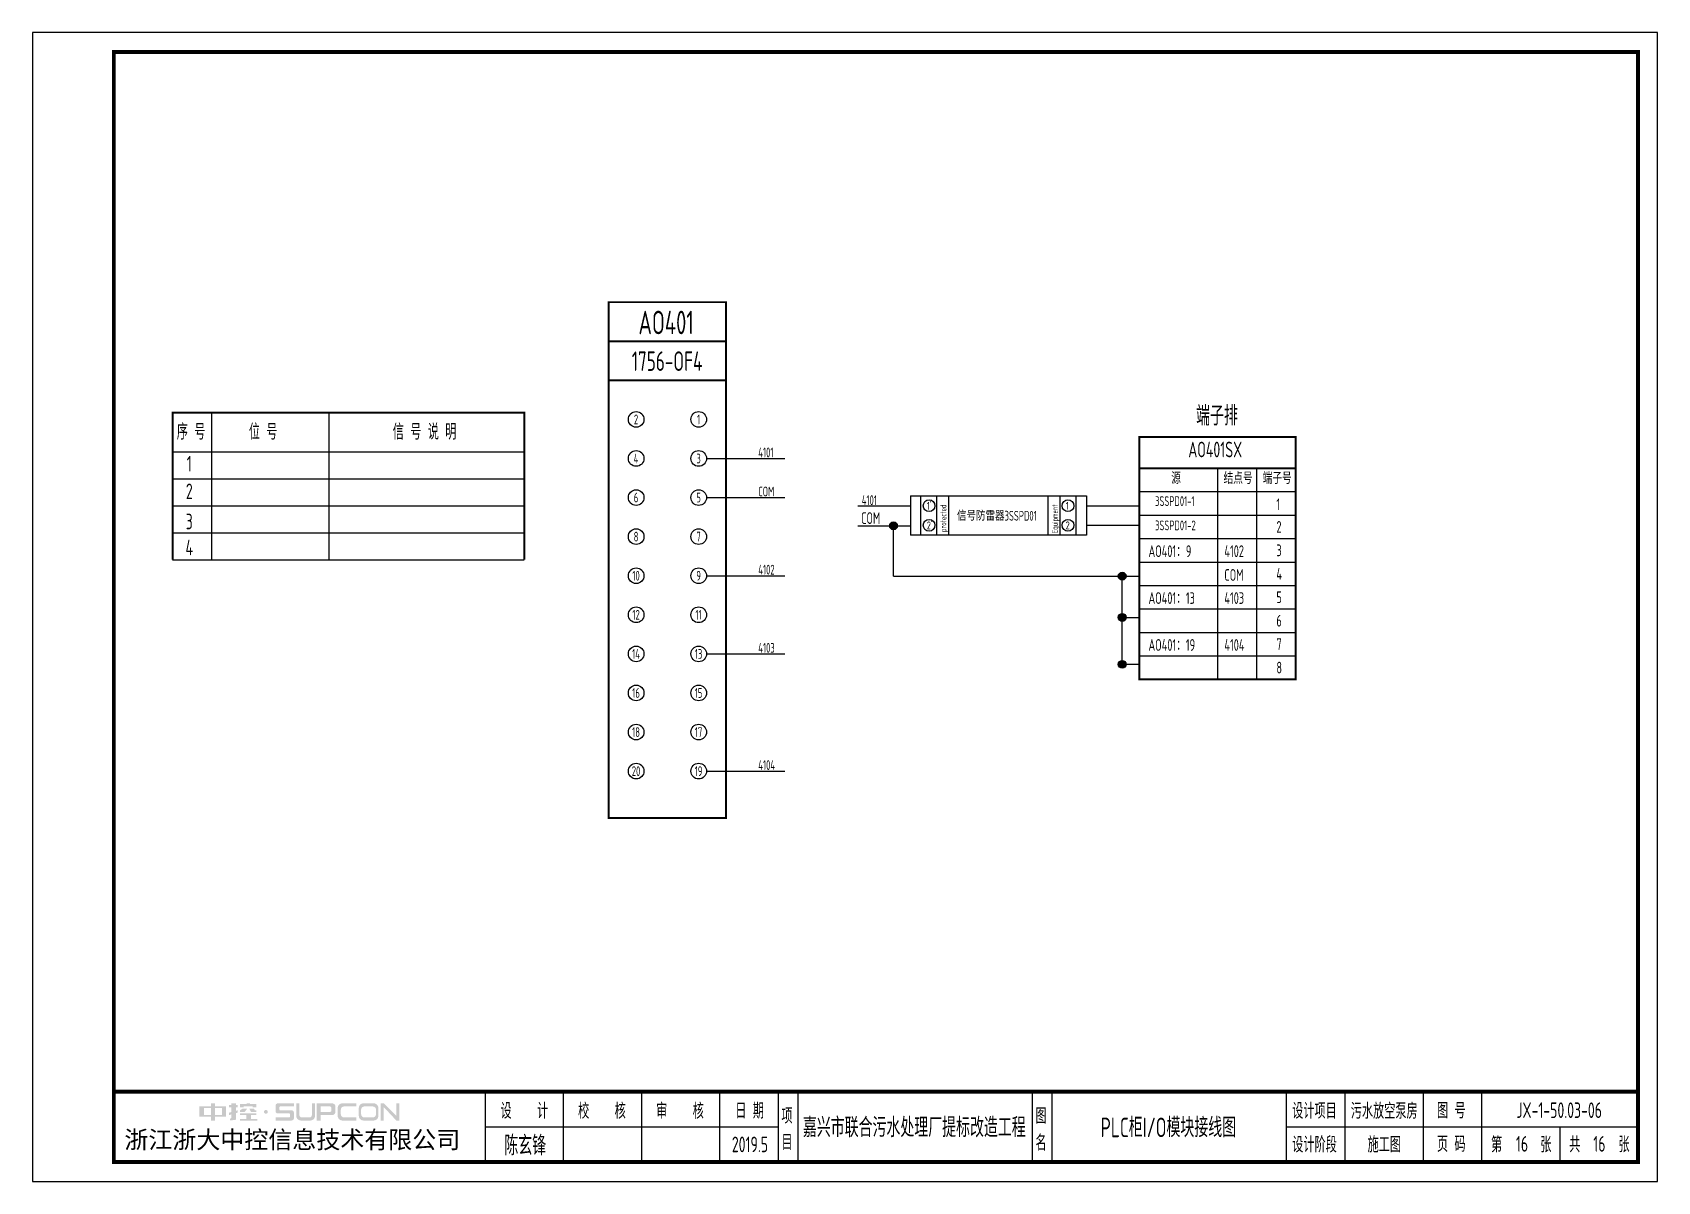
# Model space of a CAD drawing. Header units: millimetres. Extents: x 30557 to 235556, y -116603 to -73383.
# Drawn here: x 126431 to 130589, y -89821 to -86881 of the extents above; entities that cross this region are included whole.
import ezdxf
from ezdxf.enums import TextEntityAlignment as Align

# ---------------------------------------------------------------- set-up
doc = ezdxf.new("R2010")
doc.units = ezdxf.units.MM
doc.layers.add('1', color=3, linetype='Continuous')
doc.layers.add('符号层', color=3, linetype='Continuous')
doc.layers.add('_Drawing', color=7, linetype='Continuous', lineweight=25)
doc.styles.add('supcon', font='sceie.shx', dxfattribs={"width": 0.75, "height": 40, "bigfont": 'sceic.shx'})
doc.styles.add('Title', font='', dxfattribs={"height": 45})
doc.styles.get('Title').set_extended_font_data('SimHei')

# ---------------------------------------------------------------- blocks, each defined once
blk = doc.blocks.new('中控·SUPCON')
at = {"linetype": 'Continuous'}
h = blk.add_hatch(color=2, dxfattribs=at)
h.dxf.hatch_style = 1
h.paths.add_polyline_path([(34, 33), (20, 33), (20, 37), (15, 37), (15, 36), (15, 33), (0, 33), (0, 20), (13, 20), (15, 20), (15, 15), (20, 15), (20, 20), (22, 20), (34, 20)])
h.paths.add_polyline_path([(20, 30), (20, 31), (29, 31), (29, 22), (20, 22)], flags=16)
h.paths.add_polyline_path([(15, 30), (15, 22), (6, 22), (6, 31), (15, 31)], flags=16)
h.paths.add_polyline_path([(47, 32), (49, 32), (49, 35), (47, 35), (47, 37), (41, 37), (41, 35), (38, 35), (38, 32), (41, 32), (41, 25.8), (38, 25), (38, 22), (41, 22.8), (41, 18.3), (39, 17), (39, 15), (47, 16), (47, 24.5), (49, 25), (49, 28), (47, 27.5)])
h.paths.add_polyline_path([(61, 30), (55, 30), (52, 28), (52, 26), (58, 26)])
h.paths.add_polyline_path([(73, 28), (71, 28), (70, 30), (64, 30), (66, 26), (73, 26)])
h.paths.add_polyline_path([(73, 36), (64.6, 36), (64.6, 37), (60.4, 37), (60.4, 36), (52, 36), (52, 32), (56.8, 32), (56.8, 33.1), (68.2, 33.1), (68.2, 32), (73, 32)])
h.paths.add_polyline_path([(66, 22), (73, 22), (73, 24), (52, 24), (52, 22), (60, 22), (60, 17), (52, 17), (52, 15), (74, 15), (74, 17), (66, 17)])
h.paths.add_polyline_path([(82.7, 26.1, 1), (87.6, 26.1, 1)])
h.paths.add_polyline_path([(118, 28), (103.5, 28, -0.414214), (102.5, 29), (102.5, 32, -0.414214), (103.5, 33), (121, 33), (121, 37), (100.5, 37, 0.414214), (97.5, 34), (97.5, 27, 0.414214), (100.5, 24), (115, 24, -0.414214), (116, 23), (116, 20, -0.414214), (115, 19), (97.5, 19), (97.5, 15), (118, 15, 0.414214), (121, 18), (121, 25, 0.414214)])
h.paths.add_polyline_path([(128, 37), (124, 37), (124, 36), (124, 21, 0.414214), (130, 15), (142, 15, 0.414214), (148, 21), (148, 37), (144, 37), (144, 22, -0.414214), (141, 19), (131, 19, -0.414214), (128, 22)])
h.paths.add_polyline_path([(174, 26), (174, 33, 0.414214), (170, 37), (150, 37), (150, 36), (150, 15), (155, 15), (155, 22), (170, 22, 0.414214)])
h.paths.add_polyline_path([(167, 26), (155, 26), (155, 33), (167, 33, -0.414214), (169, 31), (169, 28, -0.414214)], flags=16)
h.paths.add_polyline_path([(201, 19), (185, 19, -0.414214), (181, 23), (181, 29, -0.414214), (185, 33), (201, 33), (201, 37), (183, 37, 0.414214), (177, 31), (177, 21, 0.414214), (183, 15), (201, 15)])
h.paths.add_polyline_path([(229, 21), (229, 31, 0.414214), (223, 37), (210, 37, 0.414214), (204, 31), (204, 21, 0.414214), (210, 15), (223, 15, 0.414214)])
h.paths.add_polyline_path([(207, 23), (207, 29, -0.414214), (211, 33), (222, 33, -0.414214), (226, 29), (226, 23, -0.414214), (222, 19), (211, 19, -0.414214)], flags=16)
h.paths.add_polyline_path([(236, 32.1), (252, 15), (256, 15), (256, 37), (252, 37), (252, 21), (236, 37), (232, 37), (232, 36), (232, 15), (236, 15)])
h = blk.add_hatch(color=2, dxfattribs=at)
h.dxf.hatch_style = 1
h.paths.add_polyline_path([(34, 33), (20, 33), (20, 37), (15, 37), (15, 36), (15, 33), (0, 33), (0, 20), (13, 20), (15, 20), (15, 15), (20, 15), (20, 20), (22, 20), (34, 20)])
h.paths.add_polyline_path([(20, 30), (20, 31), (29, 31), (29, 22), (20, 22)], flags=16)
h.paths.add_polyline_path([(15, 30), (15, 22), (6, 22), (6, 31), (15, 31)], flags=16)
h.paths.add_polyline_path([(47, 32), (49, 32), (49, 35), (47, 35), (47, 37), (41, 37), (41, 35), (38, 35), (38, 32), (41, 32), (41, 25.8), (38, 25), (38, 22), (41, 22.8), (41, 18.3), (39, 17), (39, 15), (47, 16), (47, 24.5), (49, 25), (49, 28), (47, 27.5)])
h.paths.add_polyline_path([(61, 30), (55, 30), (52, 28), (52, 26), (58, 26)])
h.paths.add_polyline_path([(73, 28), (71, 28), (70, 30), (64, 30), (66, 26), (73, 26)])
h.paths.add_polyline_path([(73, 36), (64.6, 36), (64.6, 37), (60.4, 37), (60.4, 36), (52, 36), (52, 32), (56.8, 32), (56.8, 33.1), (68.2, 33.1), (68.2, 32), (73, 32)])
h.paths.add_polyline_path([(66, 22), (73, 22), (73, 24), (52, 24), (52, 22), (60, 22), (60, 17), (52, 17), (52, 15), (74, 15), (74, 17), (66, 17)])
h.paths.add_polyline_path([(82.7, 26.1, 1), (87.6, 26.1, 1)])
h.paths.add_polyline_path([(118, 28), (103.5, 28, -0.414214), (102.5, 29), (102.5, 32, -0.414214), (103.5, 33), (121, 33), (121, 37), (100.5, 37, 0.414214), (97.5, 34), (97.5, 27, 0.414214), (100.5, 24), (115, 24, -0.414214), (116, 23), (116, 20, -0.414214), (115, 19), (97.5, 19), (97.5, 15), (118, 15, 0.414214), (121, 18), (121, 25, 0.414214)])
h.paths.add_polyline_path([(128, 37), (124, 37), (124, 36), (124, 21, 0.414214), (130, 15), (142, 15, 0.414214), (148, 21), (148, 37), (144, 37), (144, 22, -0.414214), (141, 19), (131, 19, -0.414214), (128, 22)])
h.paths.add_polyline_path([(174, 26), (174, 33, 0.414214), (170, 37), (150, 37), (150, 36), (150, 15), (155, 15), (155, 22), (170, 22, 0.414214)])
h.paths.add_polyline_path([(167, 26), (155, 26), (155, 33), (167, 33, -0.414214), (169, 31), (169, 28, -0.414214)], flags=16)
h.paths.add_polyline_path([(201, 19), (185, 19, -0.414214), (181, 23), (181, 29, -0.414214), (185, 33), (201, 33), (201, 37), (183, 37, 0.414214), (177, 31), (177, 21, 0.414214), (183, 15), (201, 15)])
h.paths.add_polyline_path([(229, 21), (229, 31, 0.414214), (223, 37), (210, 37, 0.414214), (204, 31), (204, 21, 0.414214), (210, 15), (223, 15, 0.414214)])
h.paths.add_polyline_path([(207, 23), (207, 29, -0.414214), (211, 33), (222, 33, -0.414214), (226, 29), (226, 23, -0.414214), (222, 19), (211, 19, -0.414214)], flags=16)
h.paths.add_polyline_path([(236, 32.1), (252, 15), (256, 15), (256, 37), (252, 37), (252, 21), (236, 37), (232, 37), (232, 36), (232, 15), (236, 15)])
h = blk.add_hatch(color=2, dxfattribs=at)
h.dxf.hatch_style = 1
h.paths.add_polyline_path([(34, 33), (20, 33), (20, 37), (15, 37), (15, 36), (15, 33), (0, 33), (0, 20), (13, 20), (15, 20), (15, 15), (20, 15), (20, 20), (22, 20), (34, 20)])
h.paths.add_polyline_path([(20, 30), (20, 31), (29, 31), (29, 22), (20, 22)], flags=16)
h.paths.add_polyline_path([(15, 30), (15, 22), (6, 22), (6, 31), (15, 31)], flags=16)
h.paths.add_polyline_path([(47, 32), (49, 32), (49, 35), (47, 35), (47, 37), (41, 37), (41, 35), (38, 35), (38, 32), (41, 32), (41, 25.8), (38, 25), (38, 22), (41, 22.8), (41, 18.3), (39, 17), (39, 15), (47, 16), (47, 24.5), (49, 25), (49, 28), (47, 27.5)])
h.paths.add_polyline_path([(61, 30), (55, 30), (52, 28), (52, 26), (58, 26)])
h.paths.add_polyline_path([(73, 28), (71, 28), (70, 30), (64, 30), (66, 26), (73, 26)])
h.paths.add_polyline_path([(73, 36), (64.6, 36), (64.6, 37), (60.4, 37), (60.4, 36), (52, 36), (52, 32), (56.8, 32), (56.8, 33.1), (68.2, 33.1), (68.2, 32), (73, 32)])
h.paths.add_polyline_path([(66, 22), (73, 22), (73, 24), (52, 24), (52, 22), (60, 22), (60, 17), (52, 17), (52, 15), (74, 15), (74, 17), (66, 17)])
h.paths.add_polyline_path([(82.7, 26.1, 1), (87.6, 26.1, 1)])
h.paths.add_polyline_path([(118, 28), (103.5, 28, -0.414214), (102.5, 29), (102.5, 32, -0.414214), (103.5, 33), (121, 33), (121, 37), (100.5, 37, 0.414214), (97.5, 34), (97.5, 27, 0.414214), (100.5, 24), (115, 24, -0.414214), (116, 23), (116, 20, -0.414214), (115, 19), (97.5, 19), (97.5, 15), (118, 15, 0.414214), (121, 18), (121, 25, 0.414214)])
h.paths.add_polyline_path([(128, 37), (124, 37), (124, 36), (124, 21, 0.414214), (130, 15), (142, 15, 0.414214), (148, 21), (148, 37), (144, 37), (144, 22, -0.414214), (141, 19), (131, 19, -0.414214), (128, 22)])
h.paths.add_polyline_path([(174, 26), (174, 33, 0.414214), (170, 37), (150, 37), (150, 36), (150, 15), (155, 15), (155, 22), (170, 22, 0.414214)])
h.paths.add_polyline_path([(167, 26), (155, 26), (155, 33), (167, 33, -0.414214), (169, 31), (169, 28, -0.414214)], flags=16)
h.paths.add_polyline_path([(201, 19), (185, 19, -0.414214), (181, 23), (181, 29, -0.414214), (185, 33), (201, 33), (201, 37), (183, 37, 0.414214), (177, 31), (177, 21, 0.414214), (183, 15), (201, 15)])
h.paths.add_polyline_path([(229, 21), (229, 31, 0.414214), (223, 37), (210, 37, 0.414214), (204, 31), (204, 21, 0.414214), (210, 15), (223, 15, 0.414214)])
h.paths.add_polyline_path([(207, 23), (207, 29, -0.414214), (211, 33), (222, 33, -0.414214), (226, 29), (226, 23, -0.414214), (222, 19), (211, 19, -0.414214)], flags=16)
h.paths.add_polyline_path([(236, 32.1), (252, 15), (256, 15), (256, 37), (252, 37), (252, 21), (236, 37), (232, 37), (232, 36), (232, 15), (236, 15)])
h = blk.add_hatch(color=2, dxfattribs=at)
h.dxf.hatch_style = 1
h.paths.add_polyline_path([(34, 33), (20, 33), (20, 37), (15, 37), (15, 36), (15, 33), (0, 33), (0, 20), (13, 20), (15, 20), (15, 15), (20, 15), (20, 20), (22, 20), (34, 20)])
h.paths.add_polyline_path([(20, 30), (20, 31), (29, 31), (29, 22), (20, 22)], flags=16)
h.paths.add_polyline_path([(15, 30), (15, 22), (6, 22), (6, 31), (15, 31)], flags=16)
h.paths.add_polyline_path([(47, 32), (49, 32), (49, 35), (47, 35), (47, 37), (41, 37), (41, 35), (38, 35), (38, 32), (41, 32), (41, 25.8), (38, 25), (38, 22), (41, 22.8), (41, 18.3), (39, 17), (39, 15), (47, 16), (47, 24.5), (49, 25), (49, 28), (47, 27.5)])
h.paths.add_polyline_path([(61, 30), (55, 30), (52, 28), (52, 26), (58, 26)])
h.paths.add_polyline_path([(73, 28), (71, 28), (70, 30), (64, 30), (66, 26), (73, 26)])
h.paths.add_polyline_path([(73, 36), (64.6, 36), (64.6, 37), (60.4, 37), (60.4, 36), (52, 36), (52, 32), (56.8, 32), (56.8, 33.1), (68.2, 33.1), (68.2, 32), (73, 32)])
h.paths.add_polyline_path([(66, 22), (73, 22), (73, 24), (52, 24), (52, 22), (60, 22), (60, 17), (52, 17), (52, 15), (74, 15), (74, 17), (66, 17)])
h.paths.add_polyline_path([(82.7, 26.1, 1), (87.6, 26.1, 1)])
h.paths.add_polyline_path([(118, 28), (103.5, 28, -0.414214), (102.5, 29), (102.5, 32, -0.414214), (103.5, 33), (121, 33), (121, 37), (100.5, 37, 0.414214), (97.5, 34), (97.5, 27, 0.414214), (100.5, 24), (115, 24, -0.414214), (116, 23), (116, 20, -0.414214), (115, 19), (97.5, 19), (97.5, 15), (118, 15, 0.414214), (121, 18), (121, 25, 0.414214)])
h.paths.add_polyline_path([(128, 37), (124, 37), (124, 36), (124, 21, 0.414214), (130, 15), (142, 15, 0.414214), (148, 21), (148, 37), (144, 37), (144, 22, -0.414214), (141, 19), (131, 19, -0.414214), (128, 22)])
h.paths.add_polyline_path([(174, 26), (174, 33, 0.414214), (170, 37), (150, 37), (150, 36), (150, 15), (155, 15), (155, 22), (170, 22, 0.414214)])
h.paths.add_polyline_path([(167, 26), (155, 26), (155, 33), (167, 33, -0.414214), (169, 31), (169, 28, -0.414214)], flags=16)
h.paths.add_polyline_path([(201, 19), (185, 19, -0.414214), (181, 23), (181, 29, -0.414214), (185, 33), (201, 33), (201, 37), (183, 37, 0.414214), (177, 31), (177, 21, 0.414214), (183, 15), (201, 15)])
h.paths.add_polyline_path([(229, 21), (229, 31, 0.414214), (223, 37), (210, 37, 0.414214), (204, 31), (204, 21, 0.414214), (210, 15), (223, 15, 0.414214)])
h.paths.add_polyline_path([(207, 23), (207, 29, -0.414214), (211, 33), (222, 33, -0.414214), (226, 29), (226, 23, -0.414214), (222, 19), (211, 19, -0.414214)], flags=16)
h.paths.add_polyline_path([(236, 32.1), (252, 15), (256, 15), (256, 37), (252, 37), (252, 21), (236, 37), (232, 37), (232, 36), (232, 15), (236, 15)])
h = blk.add_hatch(color=2, dxfattribs=at)
h.dxf.hatch_style = 1
h.paths.add_polyline_path([(34, 33), (20, 33), (20, 37), (15, 37), (15, 36), (15, 33), (0, 33), (0, 20), (13, 20), (15, 20), (15, 15), (20, 15), (20, 20), (22, 20), (34, 20)])
h.paths.add_polyline_path([(20, 30), (20, 31), (29, 31), (29, 22), (20, 22)], flags=16)
h.paths.add_polyline_path([(15, 30), (15, 22), (6, 22), (6, 31), (15, 31)], flags=16)
h.paths.add_polyline_path([(47, 32), (49, 32), (49, 35), (47, 35), (47, 37), (41, 37), (41, 35), (38, 35), (38, 32), (41, 32), (41, 25.8), (38, 25), (38, 22), (41, 22.8), (41, 18.3), (39, 17), (39, 15), (47, 16), (47, 24.5), (49, 25), (49, 28), (47, 27.5)])
h.paths.add_polyline_path([(61, 30), (55, 30), (52, 28), (52, 26), (58, 26)])
h.paths.add_polyline_path([(73, 28), (71, 28), (70, 30), (64, 30), (66, 26), (73, 26)])
h.paths.add_polyline_path([(73, 36), (64.6, 36), (64.6, 37), (60.4, 37), (60.4, 36), (52, 36), (52, 32), (56.8, 32), (56.8, 33.1), (68.2, 33.1), (68.2, 32), (73, 32)])
h.paths.add_polyline_path([(66, 22), (73, 22), (73, 24), (52, 24), (52, 22), (60, 22), (60, 17), (52, 17), (52, 15), (74, 15), (74, 17), (66, 17)])
h.paths.add_polyline_path([(82.7, 26.1, 1), (87.6, 26.1, 1)])
h.paths.add_polyline_path([(118, 28), (103.5, 28, -0.414214), (102.5, 29), (102.5, 32, -0.414214), (103.5, 33), (121, 33), (121, 37), (100.5, 37, 0.414214), (97.5, 34), (97.5, 27, 0.414214), (100.5, 24), (115, 24, -0.414214), (116, 23), (116, 20, -0.414214), (115, 19), (97.5, 19), (97.5, 15), (118, 15, 0.414214), (121, 18), (121, 25, 0.414214)])
h.paths.add_polyline_path([(128, 37), (124, 37), (124, 36), (124, 21, 0.414214), (130, 15), (142, 15, 0.414214), (148, 21), (148, 37), (144, 37), (144, 22, -0.414214), (141, 19), (131, 19, -0.414214), (128, 22)])
h.paths.add_polyline_path([(174, 26), (174, 33, 0.414214), (170, 37), (150, 37), (150, 36), (150, 15), (155, 15), (155, 22), (170, 22, 0.414214)])
h.paths.add_polyline_path([(167, 26), (155, 26), (155, 33), (167, 33, -0.414214), (169, 31), (169, 28, -0.414214)], flags=16)
h.paths.add_polyline_path([(201, 19), (185, 19, -0.414214), (181, 23), (181, 29, -0.414214), (185, 33), (201, 33), (201, 37), (183, 37, 0.414214), (177, 31), (177, 21, 0.414214), (183, 15), (201, 15)])
h.paths.add_polyline_path([(229, 21), (229, 31, 0.414214), (223, 37), (210, 37, 0.414214), (204, 31), (204, 21, 0.414214), (210, 15), (223, 15, 0.414214)])
h.paths.add_polyline_path([(207, 23), (207, 29, -0.414214), (211, 33), (222, 33, -0.414214), (226, 29), (226, 23, -0.414214), (222, 19), (211, 19, -0.414214)], flags=16)
h.paths.add_polyline_path([(236, 32.1), (252, 15), (256, 15), (256, 37), (252, 37), (252, 21), (236, 37), (232, 37), (232, 36), (232, 15), (236, 15)])
h = blk.add_hatch(color=2, dxfattribs=at)
h.dxf.hatch_style = 1
h.paths.add_polyline_path([(34, 33), (20, 33), (20, 37), (15, 37), (15, 36), (15, 33), (0, 33), (0, 20), (13, 20), (15, 20), (15, 15), (20, 15), (20, 20), (22, 20), (34, 20)])
h.paths.add_polyline_path([(20, 30), (20, 31), (29, 31), (29, 22), (20, 22)], flags=16)
h.paths.add_polyline_path([(15, 30), (15, 22), (6, 22), (6, 31), (15, 31)], flags=16)
h.paths.add_polyline_path([(47, 32), (49, 32), (49, 35), (47, 35), (47, 37), (41, 37), (41, 35), (38, 35), (38, 32), (41, 32), (41, 25.8), (38, 25), (38, 22), (41, 22.8), (41, 18.3), (39, 17), (39, 15), (47, 16), (47, 24.5), (49, 25), (49, 28), (47, 27.5)])
h.paths.add_polyline_path([(61, 30), (55, 30), (52, 28), (52, 26), (58, 26)])
h.paths.add_polyline_path([(73, 28), (71, 28), (70, 30), (64, 30), (66, 26), (73, 26)])
h.paths.add_polyline_path([(73, 36), (64.6, 36), (64.6, 37), (60.4, 37), (60.4, 36), (52, 36), (52, 32), (56.8, 32), (56.8, 33.1), (68.2, 33.1), (68.2, 32), (73, 32)])
h.paths.add_polyline_path([(66, 22), (73, 22), (73, 24), (52, 24), (52, 22), (60, 22), (60, 17), (52, 17), (52, 15), (74, 15), (74, 17), (66, 17)])
h.paths.add_polyline_path([(82.7, 26.1, 1), (87.6, 26.1, 1)])
h.paths.add_polyline_path([(118, 28), (103.5, 28, -0.414214), (102.5, 29), (102.5, 32, -0.414214), (103.5, 33), (121, 33), (121, 37), (100.5, 37, 0.414214), (97.5, 34), (97.5, 27, 0.414214), (100.5, 24), (115, 24, -0.414214), (116, 23), (116, 20, -0.414214), (115, 19), (97.5, 19), (97.5, 15), (118, 15, 0.414214), (121, 18), (121, 25, 0.414214)])
h.paths.add_polyline_path([(128, 37), (124, 37), (124, 36), (124, 21, 0.414214), (130, 15), (142, 15, 0.414214), (148, 21), (148, 37), (144, 37), (144, 22, -0.414214), (141, 19), (131, 19, -0.414214), (128, 22)])
h.paths.add_polyline_path([(174, 26), (174, 33, 0.414214), (170, 37), (150, 37), (150, 36), (150, 15), (155, 15), (155, 22), (170, 22, 0.414214)])
h.paths.add_polyline_path([(167, 26), (155, 26), (155, 33), (167, 33, -0.414214), (169, 31), (169, 28, -0.414214)], flags=16)
h.paths.add_polyline_path([(201, 19), (185, 19, -0.414214), (181, 23), (181, 29, -0.414214), (185, 33), (201, 33), (201, 37), (183, 37, 0.414214), (177, 31), (177, 21, 0.414214), (183, 15), (201, 15)])
h.paths.add_polyline_path([(229, 21), (229, 31, 0.414214), (223, 37), (210, 37, 0.414214), (204, 31), (204, 21, 0.414214), (210, 15), (223, 15, 0.414214)])
h.paths.add_polyline_path([(207, 23), (207, 29, -0.414214), (211, 33), (222, 33, -0.414214), (226, 29), (226, 23, -0.414214), (222, 19), (211, 19, -0.414214)], flags=16)
h.paths.add_polyline_path([(236, 32.1), (252, 15), (256, 15), (256, 37), (252, 37), (252, 21), (236, 37), (232, 37), (232, 36), (232, 15), (236, 15)])
blk = doc.blocks.new('supcon图框')
at = {"linetype": 'Continuous'}
for p, q in [((6145.7, 4361.7), (1987.7, 4361.7)), ((1987.7, 4361.7), (1987.7, 1421.7)), ((6145.7, 1421.7), (6145.7, 4361.7)), ((1987.7, 1421.7), (6145.7, 1421.7))]:
    blk.add_line(p, q, dxfattribs=at)
for p, q in [((3145.7, 1651.7), (3145.7, 1471.7)), ((3345.7, 1651.7), (3345.7, 1471.7)), ((3545.7, 1651.7), (3545.7, 1471.7)), ((3745.7, 1651.7), (3745.7, 1471.7)), ((3895.7, 1651.7), (3895.7, 1471.7)), ((3945.7, 1651.7), (3945.7, 1471.7)), ((4545.7, 1651.7), (4545.7, 1471.7)), ((4595.7, 1651.7), (4595.7, 1471.7)), ((5195.7, 1651.7), (5195.7, 1471.7)), ((5345.7, 1651.7), (5345.7, 1471.7)), ((5545.7, 1651.7), (5545.7, 1471.7)), ((5695.7, 1651.7), (5695.7, 1471.7)), ((3145.7, 1561.7), (3895.7, 1561.7)), ((5195.7, 1561.7), (6095.7, 1561.7)), ((5895.7, 1561.7), (5895.7, 1471.7))]:
    blk.add_line(p, q)
at = {"linetype": 'Continuous', "const_width": 10}
blk.add_lwpolyline([(2195.7, 4311.7), (6095.7, 4311.7), (6095.7, 1471.7), (2195.7, 1471.7)], close=True, dxfattribs=at)
blk.add_lwpolyline([(2195.7, 1651.7), (6095.7, 1651.7)], dxfattribs=at)
at = {"linetype": 'Continuous', "xscale": 2, "yscale": 2, "zscale": 2}
blk.add_blockref('中控·SUPCON', (2414.6, 1547.7), dxfattribs=at)
at = {"style": 'supcon', "width": 0.75}
for s, p in [('设    计', (3246.2, 1604.2)), ('校    核', (3444.8, 1604.2)), ('审    核', (3644.5, 1604.2)), ('日 期', (3822.5, 1604.2)), ('设计项目', (5268, 1604.2)), ('图 号', (5618, 1604.2)), ('项', (3918.2, 1590.7)), ('图', (4568.2, 1590.7)), ('目', (3918.2, 1522.9)), ('名', (4568.2, 1522.9)), ('设计阶段', (5268, 1518.1)), ('施工图', (5446.5, 1518.1)), ('页 码', (5618, 1518.1)), ('第      张', (5797, 1518.1)), ('共      张', (5997, 1518.1))]:
    blk.add_text(s, height=40, dxfattribs=at).set_placement(p, align=Align.MIDDLE)
at = {"style": 'Title'}
blk.add_text('浙江浙大中控信息技术有限公司', height=45, dxfattribs=at).set_placement((2222.8, 1506.2))
blk = doc.blocks.new('信号防雷接线')
at = {"linetype": 'Continuous'}
for p, q in [((19158.5, -5001.2), (19608.5, -5001.2)), ((19158.5, -5001.2), (19158.5, -5101.2)), ((19184.9, -5101.2), (19184.9, -5001.2)), ((19225.7, -5101.2), (19225.7, -5001.2)), ((19256.2, -5101.2), (19256.2, -5001.2)), ((19510.9, -5101.2), (19510.9, -5001.2)), ((19541.4, -5101.2), (19541.4, -5001.2)), ((19582.2, -5101.2), (19582.2, -5001.2)), ((19608.5, -5001.2), (19608.5, -5101.2)), ((19608.5, -5101.2), (19158.5, -5101.2))]:
    blk.add_line(p, q, dxfattribs=at)
for centre in [(19205.9, -5026.2), (19561.2, -5026.2), (19205.9, -5076.2), (19561.2, -5076.2)]:
    blk.add_circle(centre, 15, dxfattribs=at)
at = {"layer": '1', "color": 7, "style": 'supcon', "width": 0.75}
for s, p in [("1'", (19200.1, -5036.4)), ('1', (19555.4, -5036.4)), ("2'", (19200.1, -5086.4)), ('2', (19555.4, -5086.4))]:
    blk.add_text(s, height=20, dxfattribs=at).set_placement(p)
for s, p in [('protected', (19249.8, -5093.5)), ('Equipment', (19535, -5096.4))]:
    blk.add_text(s, height=15, rotation=90, dxfattribs=at).set_placement(p)

msp = doc.modelspace()

# ---------------------------------------------------------------- hatches: boundary and pattern name
at = {"linetype": 'Continuous'}
for points in [[(128643.7, -88143.4, 1), (128623.7, -88143.4, 1)], [(129228.9, -88272, 1), (129208.9, -88272, 1)], [(129228.9, -88377.6, 1), (129208.9, -88377.6, 1)], [(129228.9, -88497.6, 1), (129208.9, -88497.6, 1)]]:
    msp.add_hatch(color=256, dxfattribs=at).paths.add_polyline_path(points)

# ---------------------------------------------------------------- linework, layer by layer
at = {"lineweight": -3}
for p, q in [((126889, -87854), (126889, -88230)), ((127189, -87854), (127189, -88230)), ((126789, -87954), (127689, -87954)), ((126789, -88023), (127689, -88023)), ((126789, -88092), (127689, -88092)), ((126789, -88161), (127689, -88161)), ((126789, -88230), (127689, -88230))]:
    msp.add_line(p, q, dxfattribs=at)
at = {"linetype": 'Continuous'}
for p, q in [((128155.2, -87970.9), (128355.2, -87970.9)), ((129462.6, -87995.8), (129462.6, -88535.8)), ((129562.6, -87995.8), (129562.6, -88535.8)), ((129262.6, -88055.8), (129662.6, -88055.8)), ((128155.2, -88070.9), (128355.2, -88070.9)), ((129262.6, -88115.8), (129662.6, -88115.8)), ((129262.6, -88175.8), (129662.6, -88175.8)), ((128155.2, -88270.9), (128355.2, -88270.9)), ((129262.6, -88235.8), (129662.6, -88235.8)), ((129262.6, -88295.8), (129662.6, -88295.8)), ((129262.6, -88355.8), (129662.6, -88355.8)), ((129262.6, -88415.8), (129662.6, -88415.8)), ((128155.2, -88470.9), (128355.2, -88470.9)), ((129262.6, -88475.8), (129662.6, -88475.8)), ((129262.6, -88535.8), (129662.6, -88535.8)), ((128155.2, -88770.9), (128355.2, -88770.9))]:
    msp.add_line(p, q, dxfattribs=at)
for p, q in [((128633.7, -88272), (128633.7, -88143.4)), ((129218.9, -88497.6), (129218.9, -88272))]:
    msp.add_line(p, q)
at = {"linetype": 'Continuous', "const_width": 5}
for points in [[(127905.2, -87570.9), (128205.2, -87570.9), (128205.2, -88890.9), (127905.2, -88890.9)], [(129262.6, -87915.8), (129262.6, -88535.8), (129662.6, -88535.8), (129662.6, -87915.8)]]:
    msp.add_lwpolyline(points, close=True, dxfattribs=at)
for points in [[(127905.2, -87670.9), (128205.2, -87670.9)], [(127905.2, -87770.9), (128205.2, -87770.9)], [(129262.6, -87995.8), (129662.6, -87995.8)]]:
    msp.add_lwpolyline(points, dxfattribs=at)
at = {"lineweight": -3, "const_width": 5}
msp.add_lwpolyline([(127689, -88230), (127689, -87854), (126789, -87854), (126789, -88230)], dxfattribs=at)
at = {"lineweight": -3}
for centre in [(127975.2, -87870.9), (128135.2, -87870.9), (127975.2, -87970.9), (128135.2, -87970.9), (127975.2, -88070.9), (128135.2, -88070.9), (127975.2, -88170.9), (128135.2, -88170.9), (127975.2, -88270.9), (128135.2, -88270.9), (127975.2, -88370.9), (128135.2, -88370.9), (127975.2, -88470.9), (128135.2, -88470.9), (127975.2, -88570.9), (128135.2, -88570.9), (127975.2, -88670.9), (128135.2, -88670.9), (127975.2, -88770.9), (128135.2, -88770.9)]:
    msp.add_circle(centre, 20, dxfattribs=at)
at = {"linetype": 'Continuous'}
for centre in [(128633.7, -88143.4), (129218.9, -88272), (129218.9, -88377.6), (129218.9, -88497.6)]:
    msp.add_circle(centre, 10, dxfattribs=at)
at = {"layer": '_Drawing', "linetype": 'Continuous'}
for p, q in [((128542.2, -88091.9), (128677.4, -88091.9)), ((129127.4, -88091.8), (129262.6, -88091.8)), ((128542.2, -88143.4), (128677.4, -88143.4)), ((129127.4, -88141.8), (129262.6, -88141.8)), ((128633.7, -88272), (129262.6, -88272)), ((129218.9, -88377.6), (129262.6, -88377.6)), ((129218.9, -88497.6), (129262.6, -88497.6))]:
    msp.add_line(p, q, dxfattribs=at)

# ---------------------------------------------------------------- block references
msp.add_blockref('supcon图框', (124442.9, -91242.6))
msp.add_blockref('信号防雷接线', (109518.9, -83065.6), dxfattribs=at)

# ---------------------------------------------------------------- texts
at = {"color": 7, "style": 'supcon', "width": 0.75}
msp.add_text('1756-OF4', height=50, dxfattribs=at).set_placement((128054.3, -87721.8), align=Align.MIDDLE)
at = {"style": 'supcon', "width": 0.75}
for s, p in [('2', (127974.9, -87870.9)), ('1', (128134.9, -87870.9)), ('4', (127974.9, -87970.9)), ('3', (128134.9, -87970.9)), ('6', (127974.9, -88070.9)), ('5', (128134.9, -88070.9)), ('8', (127974.9, -88170.9)), ('7', (128134.9, -88170.9)), ('10', (127974.9, -88270.9)), ('9', (128134.9, -88270.9)), ('12', (127974.9, -88370.9)), ('11', (128134.9, -88370.9)), ('14', (127974.9, -88470.9)), ('13', (128134.9, -88470.9)), ('16', (127974.9, -88570.9)), ('15', (128134.9, -88570.9)), ('18', (127974.9, -88670.9)), ('17', (128134.9, -88670.9)), ('20', (127974.9, -88770.9)), ('19', (128134.9, -88770.9))]:
    msp.add_text(s, height=25, dxfattribs=at).set_placement(p, align=Align.MIDDLE)
for s, p in [('序 号', (126836.5, -87922.6)), ('位 号', (127020.8, -87922.6)), ('信 号 说 明', (127433.8, -87922.6)), ('1', (126831.7, -88004.1)), ('2', (126831.7, -88075)), ('3', (126831.7, -88152.1)), ('4', (126831.7, -88218.6))]:
    msp.add_text(s, height=40, dxfattribs=at).set_placement(p, align=Align.CENTER)
at = {"color": 7, "style": 'supcon', "width": 0.75}
for s, p in [('源', (129344.4, -88036)), ('结点号', (129478.2, -88036)), ('端子号', (129578.3, -88036)), ('1', (129613.4, -88103.1)), ('2', (129613.4, -88161)), ('3', (129613.4, -88221)), ('4', (129613.4, -88281)), ('5', (129613.4, -88341)), ('6', (129613.4, -88401)), ('7', (129613.4, -88461)), ('8', (129613.4, -88521))]:
    msp.add_text(s, height=30, dxfattribs=at).set_placement(p)
at = {"color": 3, "style": 'supcon', "width": 0.75}
for s, height, p in [('污水放空泵房', 40, (129889.3, -89638.4)), ('陈玄锋', 50, (127691.4, -89726)), ('2019.5', 40, (128266.4, -89726)), ('16', 40, (130241.9, -89724.6)), ('16', 40, (130439.8, -89724.6))]:
    msp.add_text(s, height=height, dxfattribs=at).set_placement(p, align=Align.MIDDLE)
at = {"layer": '1', "color": 3, "style": 'supcon', "width": 0.75}
msp.add_text('COM', height=30, dxfattribs=at).set_placement((128550.8, -88138.5))
at = {"layer": '_Drawing', "color": 3, "style": 'supcon', "width": 0.75}
for s, height, p in [('AO401', 60, (128051.9, -87622.9)), ('JX-1-50.03-06', 40, (130337.1, -89638.4)), ('嘉兴市联合污水处理厂提标改造工程', 50, (128686.9, -89679.9)), ('PLC柜I/O模块接线图', 50, (129336.9, -89679.9))]:
    msp.add_text(s, height=height, dxfattribs=at).set_placement(p, align=Align.MIDDLE)
at = {"layer": '_Drawing', "style": 'supcon', "width": 0.75}
msp.add_text('AO401SX', height=40, dxfattribs=at).set_placement((129456.9, -87967.9), align=Align.CENTER)
at = {"layer": '_Drawing', "color": 3, "style": 'supcon', "width": 0.75}
for s, height, p in [('4101', 25, (128287.6, -87967.9)), ('COM', 25, (128287.6, -88067.9)), ('4101', 25, (128552.4, -88090.1)), ('信号防雷器3SSPD01', 25, (128796, -88129.9)), ('3SSPD01-1', 25, (129302.9, -88092.5)), ('3SSPD01-2', 25, (129302.9, -88154.6)), ('AO401：9', 30, (129286.1, -88223.1)), ('4102', 30, (129480.2, -88223.1)), ('4102', 25, (128287.6, -88267.9)), ('COM', 30, (129480.2, -88283.9)), ('AO401：13', 30, (129286.1, -88343.1)), ('4103', 30, (129480.2, -88343.1)), ('AO401：19', 30, (129286.1, -88463.1)), ('4104', 30, (129480.2, -88463.1)), ('4103', 25, (128287.6, -88467.9)), ('4104', 25, (128287.6, -88767.9))]:
    msp.add_text(s, height=height, dxfattribs=at).set_placement(p)
at = {"layer": '符号层', "color": 4, "style": 'supcon', "width": 0.75}
msp.add_text('端子排', height=50, dxfattribs=at).set_placement((129408, -87886.5))

doc.saveas('drawing.dxf')
